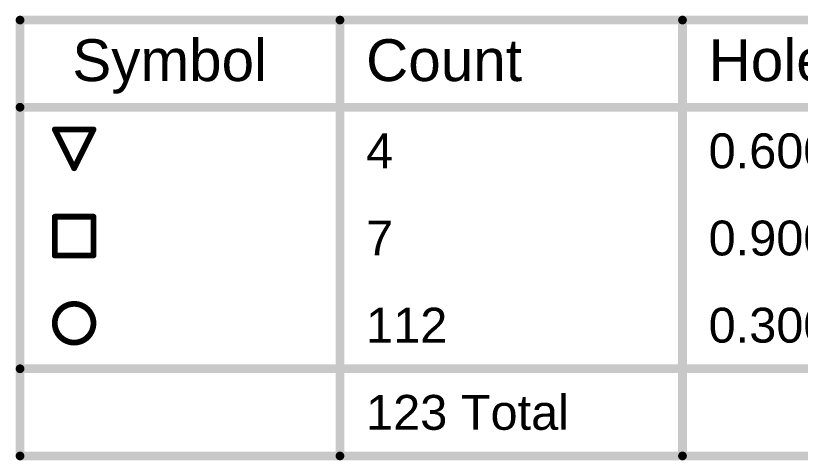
# Model space of a CAD drawing. Header units: millimetres. Extents: x -115 to 124, y -6 to 61.
# Drawn here: x -72.68 to -38.37, y 41.31 to 60.74 of the extents above; entities that cross this region are included whole.
import ezdxf

# ---------------------------------------------------------------- set-up
doc = ezdxf.new("R2010")
doc.units = ezdxf.units.MM
doc.layers.add('DrillDrawing', color=1, linetype='Continuous')
doc.styles.add('Arial', font='', dxfattribs={"height": 0.2})
doc.styles.get('Arial').set_extended_font_data('Arial')

msp = doc.modelspace()

# ---------------------------------------------------------------- linework, layer by layer
at = {"layer": 'DrillDrawing'}
for points, const_width in [([(-72.494, 60.553), (105.563, 60.553)], 0.381), ([(-72.494, 41.503), (-72.494, 60.553)], 0.381), ([(-58.501, 41.503), (-58.501, 60.553)], 0.381), ([(-43.519, 41.503), (-43.519, 60.553)], 0.381), ([(-72.494, 56.743), (105.563, 56.743)], 0.381), ([(-70.975, 55.77), (-69.282, 55.77)], 0.254), ([(-70.975, 55.77), (-70.128, 54.076)], 0.254), ([(-70.128, 54.076), (-69.282, 55.77)], 0.254), ([(-70.975, 51.96), (-69.282, 51.96)], 0.254), ([(-70.975, 50.266), (-70.975, 51.96)], 0.254), ([(-69.282, 50.266), (-69.282, 51.96)], 0.254), ([(-70.975, 50.266), (-69.282, 50.266)], 0.254), ([(-72.494, 45.313), (105.563, 45.313)], 0.381), ([(-72.494, 41.503), (105.563, 41.503)], 0.381)]:
    msp.add_lwpolyline(points, dxfattribs=dict(at, const_width=const_width))
for points, const_width in [([(-72.589, 60.553, 1), (-72.398, 60.553, 1)], 0.191), ([(-72.589, 60.553, 1), (-72.398, 60.553, 1)], 0.191), ([(-58.597, 60.553, 1), (-58.406, 60.553, 1)], 0.191), ([(-43.615, 60.553, 1), (-43.424, 60.553, 1)], 0.191), ([(-72.589, 56.743, 1), (-72.398, 56.743, 1)], 0.191), ([(-71.038, 55.77, 1), (-70.911, 55.77, 1)], 0.127), ([(-71.038, 55.77, 1), (-70.911, 55.77, 1)], 0.127), ([(-69.345, 55.77, 1), (-69.218, 55.77, 1)], 0.127), ([(-69.345, 55.77, 1), (-69.218, 55.77, 1)], 0.127), ([(-70.192, 54.076, 1), (-70.065, 54.076, 1)], 0.127), ([(-70.192, 54.076, 1), (-70.065, 54.076, 1)], 0.127), ([(-71.038, 51.96, 1), (-70.911, 51.96, 1)], 0.127), ([(-71.038, 51.96, 1), (-70.911, 51.96, 1)], 0.127), ([(-69.345, 51.96, 1), (-69.218, 51.96, 1)], 0.127), ([(-69.345, 51.96, 1), (-69.218, 51.96, 1)], 0.127), ([(-71.038, 50.266, 1), (-70.911, 50.266, 1)], 0.127), ([(-71.038, 50.266, 1), (-70.911, 50.266, 1)], 0.127), ([(-69.345, 50.266, 1), (-69.218, 50.266, 1)], 0.127), ([(-69.345, 50.266, 1), (-69.218, 50.266, 1)], 0.127), ([(-69.282, 47.303, 1), (-70.975, 47.303, 1)], 0.254), ([(-71.038, 47.303, 1), (-70.911, 47.303, 1)], 0.127), ([(-69.345, 47.303, 1), (-69.218, 47.303, 1)], 0.127), ([(-72.589, 45.313, 1), (-72.398, 45.313, 1)], 0.191), ([(-72.589, 41.503, 1), (-72.398, 41.503, 1)], 0.191), ([(-72.589, 41.503, 1), (-72.398, 41.503, 1)], 0.191), ([(-58.597, 41.503, 1), (-58.406, 41.503, 1)], 0.191), ([(-43.615, 41.503, 1), (-43.424, 41.503, 1)], 0.191)]:
    msp.add_lwpolyline(points, format="xyb", close=True, dxfattribs=dict(at, const_width=const_width))

# ---------------------------------------------------------------- texts
at = {"layer": 'DrillDrawing', "style": 'Arial'}
for s, height, p in [('Symbol', 1.8288, (-70.208, 57.886)), ('Count', 1.8288, (-57.358, 57.886)), ('Hole Size', 1.8288, (-42.376, 57.886)), ('4', 1.524, (-57.358, 54.076)), ('0.600mm (23.62mil)', 1.524, (-42.376, 54.076)), ('0.900mm (35.43mil)', 1.524, (-42.376, 50.266)), ('7', 1.524, (-57.358, 50.266)), ('0.300mm (11.81mil)', 1.524, (-42.376, 46.456)), ('112', 1.524, (-57.358, 46.456)), ('123 Total', 1.524, (-57.358, 42.646))]:
    msp.add_text(s, height=height, dxfattribs=at).set_placement(p)

doc.saveas('drawing.dxf')
